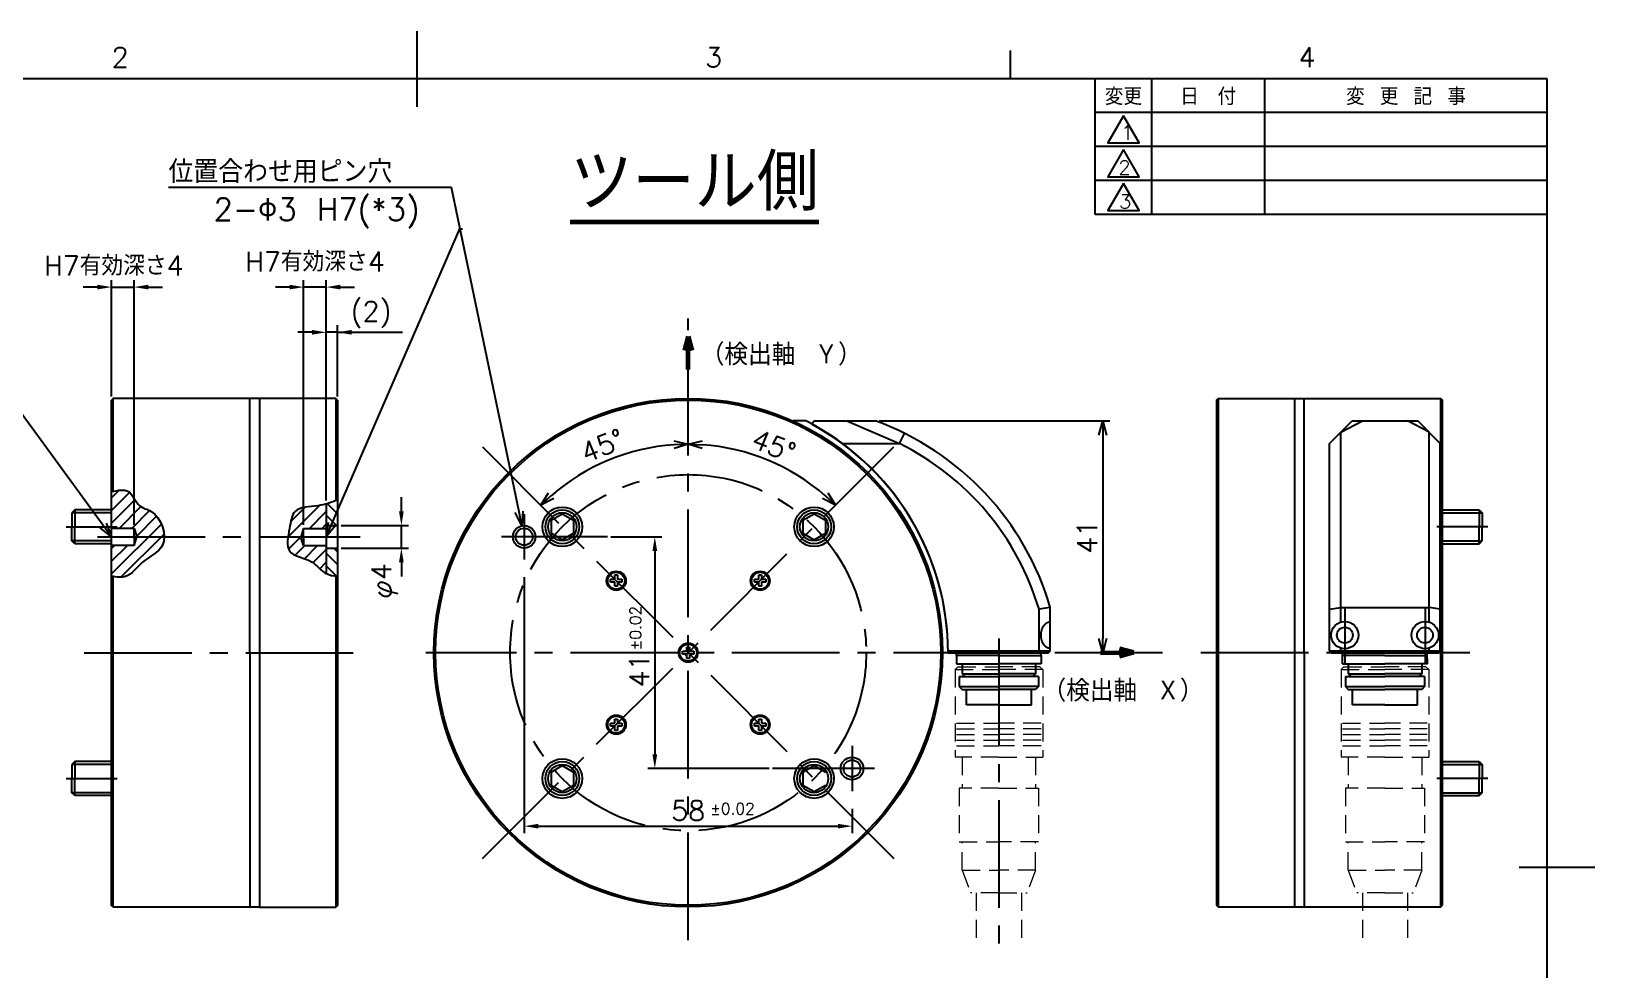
# Model space of a CAD drawing. Extents: x 0 to 418, y 0 to 295.
# Drawn here: x 141.7 to 418.4, y 129.3 to 295.4 of the extents above; entities that cross this region are included whole.
import ezdxf
from ezdxf import colors
from ezdxf.entities.mleader import LeaderData, LeaderLine
from ezdxf.enums import TextEntityAlignment as Align
from ezdxf.math import Vec2, Vec3

# ---------------------------------------------------------------- set-up
doc = ezdxf.new("R2010")
doc.units = 0
doc.header["$MEASUREMENT"] = 0
doc.linetypes.add('CENTER2', pattern=[28.575, 19.05, -3.175, 3.175, -3.175])
doc.linetypes.add('HIDDEN2', pattern=[4.7625, 3.175, -1.5875])
doc.layers.get('0').update_dxf_attribs({"linetype": 'CONTINUOUS'})
doc.layers.get('DEFPOINTS').update_dxf_attribs({"linetype": 'CONTINUOUS'})
for name, color, linetype in [('かくれ線', 11, 'HIDDEN2'), ('テキスト', 4, 'CONTINUOUS'), ('ハッチング', 11, 'CONTINUOUS'), ('中心線', 1, 'CENTER2'), ('切断線', 5, 'CONTINUOUS'), ('図面枠', 7, 'CONTINUOUS'), ('外形線', 3, 'CONTINUOUS'), ('外形補助線', 11, 'CONTINUOUS'), ('寸法', 4, 'CONTINUOUS')]:
    doc.layers.add(name, color=color, linetype=linetype)
doc.styles.get("Standard").update_dxf_attribs({"font": 'txt.shx', "bigfont": 'extfont2.shx'})
doc.dimstyles.new('KIKAI2013', dxfattribs={"dimtxt": 3.5, "dimasz": 2.5, "dimexe": 1.25, "dimexo": 0.625, "dimgap": 1, "dimtad": 1, "dimdec": 4, "dimdsep": 46, "dimtxsty": 'STANDARD', "dimcen": 2.5, "dimclrd": 256, "dimclre": 256, "dimclrt": 256, "dimadec": 0, "dimazin": 0, "dimtfac": 1, "dimtdec": 4, "dimtmove": 2, "dimatfit": 3, "dimfxl": 1, "dimtolj": 1, "dimarcsym": 0})
doc.dimstyles.get("Standard").update_dxf_attribs({"dimtxt": 3.5, "dimasz": 2.5, "dimexe": 1.25, "dimexo": 0.625, "dimgap": 1, "dimtad": 1, "dimdec": 4, "dimdsep": 46, "dimtxsty": 'STANDARD', "dimcen": 0, "dimadec": 0, "dimazin": 0, "dimtfac": 0.6, "dimtdec": 4, "dimtmove": 2, "dimatfit": 3, "dimfxl": 1, "dimtolj": 1, "dimarcsym": 0})
pattern_1 = [(45, (-14.0631, -2.0571), (-1.122532, 1.122532), [])]

# ---------------------------------------------------------------- blocks, each defined once
blk = doc.blocks.new('_OPEN30')
at = {"color": 0, "linetype": 'ByBlock'}
for p, q in [((-1, 0.27), (0, 0)), ((0, 0), (-1, -0.27)), ((0, 0), (-1, 0))]:
    blk.add_line(p, q, dxfattribs=at)
blk = doc.blocks.new('*D9')
at = {"layer": 'DEFPOINTS', "color": 0, "transparency": 16777216}
for p in [(228.99, 199.44), (286.99, 158.44), (286.99, 154.75)]:
    blk.add_point(p, dxfattribs=at)
at = {"layer": '寸法', "color": 0, "lineweight": -2, "transparency": 16777216}
for p, q in [((228.99, 198.82), (228.99, 153.5)), ((286.99, 157.82), (286.99, 153.5)), ((231.49, 154.75), (284.49, 154.75))]:
    blk.add_line(p, q, dxfattribs=at)
at = {"layer": '寸法', "color": 0, "transparency": 16777216}
for points in [[(231.49, 155.16), (231.49, 154.33), (228.99, 154.75)], [(284.49, 155.16), (284.49, 154.33), (286.99, 154.75)]]:
    blk.add_solid(points, dxfattribs=at)
at = {"layer": '寸法', "color": 0, "transparency": 16777216, "insert": (257.99, 157.5), "char_height": 3.5, "attachment_point": 5}
blk.add_mtext('\\A1;58', dxfattribs=at)
blk = doc.blocks.new('*D10')
at = {"layer": 'DEFPOINTS', "color": 0, "transparency": 16777216}
for p in [(243.69, 205.95), (252.08, 164.95), (272.92, 164.95)]:
    blk.add_point(p, dxfattribs=at)
at = {"layer": '寸法', "color": 0, "lineweight": -2, "transparency": 16777216}
for p, q in [((244.32, 205.95), (253.33, 205.95)), ((252.08, 203.45), (252.08, 167.45)), ((272.29, 164.95), (250.83, 164.95))]:
    blk.add_line(p, q, dxfattribs=at)
at = {"layer": '寸法', "color": 0, "transparency": 16777216}
for points in [[(251.66, 203.45), (252.49, 203.45), (252.08, 205.95)], [(251.66, 167.45), (252.49, 167.45), (252.08, 164.95)]]:
    blk.add_solid(points, dxfattribs=at)
at = {"layer": '寸法', "color": 0, "transparency": 16777216, "insert": (249.33, 182.29), "char_height": 3.5, "attachment_point": 5, "rotation": 90}
blk.add_mtext('\\A1;41', dxfattribs=at)
blk = doc.blocks.new('*D11')
at = {"layer": 'DEFPOINTS', "color": 0, "transparency": 16777216}
for p in [(195.94, 207.94), (207.23, 207.94), (195.94, 203.94)]:
    blk.add_point(p, dxfattribs=at)
at = {"layer": '寸法', "color": 0, "lineweight": -2, "transparency": 16777216}
for p, q in [((207.23, 210.44), (207.23, 212.94)), ((196.56, 207.94), (208.48, 207.94)), ((207.23, 203.94), (207.23, 207.94)), ((196.56, 203.94), (208.48, 203.94)), ((207.23, 201.44), (207.23, 198.94))]:
    blk.add_line(p, q, dxfattribs=at)
at = {"layer": '寸法', "color": 0, "transparency": 16777216}
for points in [[(206.81, 210.44), (207.64, 210.44), (207.23, 207.94)], [(206.81, 201.44), (207.64, 201.44), (207.23, 203.94)]]:
    blk.add_solid(points, dxfattribs=at)
at = {"layer": '寸法', "color": 0, "transparency": 16777216, "insert": (204.27, 198.15), "char_height": 3.5, "attachment_point": 5, "rotation": 90}
blk.add_mtext('\\A1;φ4', dxfattribs=at)
blk = doc.blocks.new('*D12')
at = {"layer": 'DEFPOINTS', "color": 0, "transparency": 16777216}
for p in [(159.94, 250.13), (155.94, 230.13), (159.94, 207.44)]:
    blk.add_point(p, dxfattribs=at)
at = {"layer": '寸法', "color": 0, "lineweight": -2, "transparency": 16777216}
for p, q in [((153.44, 250.13), (150.94, 250.13)), ((155.94, 230.76), (155.94, 251.38)), ((155.94, 250.13), (159.94, 250.13)), ((159.94, 208.07), (159.94, 251.38)), ((162.44, 250.13), (164.94, 250.13))]:
    blk.add_line(p, q, dxfattribs=at)
at = {"layer": '寸法', "color": 0, "transparency": 16777216}
for points in [[(153.44, 250.55), (153.44, 249.72), (155.94, 250.13)], [(162.44, 250.55), (162.44, 249.72), (159.94, 250.13)]]:
    blk.add_solid(points, dxfattribs=at)
at = {"layer": '寸法', "color": 0, "transparency": 16777216, "insert": (156.35, 253.92), "char_height": 3.5, "attachment_point": 5}
blk.add_mtext('\\A1;H7有効深さ4', dxfattribs=at)
blk = doc.blocks.new('*D13')
at = {"layer": 'DEFPOINTS', "color": 0, "transparency": 16777216}
for p in [(193.94, 242.13), (195.94, 230.13), (193.94, 211.77)]:
    blk.add_point(p, dxfattribs=at)
at = {"layer": '寸法', "color": 0, "lineweight": -2, "transparency": 16777216}
for p, q in [((191.44, 242.13), (188.94, 242.13)), ((193.94, 212.4), (193.94, 243.38)), ((195.94, 242.13), (193.94, 242.13)), ((195.94, 230.76), (195.94, 243.38)), ((198.44, 242.13), (200.94, 242.13))]:
    blk.add_line(p, q, dxfattribs=at)
at = {"layer": '寸法', "color": 0, "transparency": 16777216}
for points in [[(191.44, 242.55), (191.44, 241.72), (193.94, 242.13)], [(198.44, 242.55), (198.44, 241.72), (195.94, 242.13)]]:
    blk.add_solid(points, dxfattribs=at)
at = {"layer": '寸法', "color": 0, "transparency": 16777216, "insert": (201.85, 245.27), "char_height": 3.5, "attachment_point": 5}
blk.add_mtext('\\A1;(2)', dxfattribs=at)
blk = doc.blocks.new('*D14')
at = {"layer": 'DEFPOINTS', "color": 0, "transparency": 16777216}
for p in [(189.94, 250.13), (193.94, 211.77), (189.94, 207.44)]:
    blk.add_point(p, dxfattribs=at)
at = {"layer": '寸法', "color": 0, "lineweight": -2, "transparency": 16777216}
for p, q in [((187.44, 250.13), (184.94, 250.13)), ((189.94, 208.07), (189.94, 251.38)), ((193.94, 250.13), (189.94, 250.13)), ((193.94, 212.4), (193.94, 251.38)), ((196.44, 250.13), (198.94, 250.13))]:
    blk.add_line(p, q, dxfattribs=at)
at = {"layer": '寸法', "color": 0, "transparency": 16777216}
for points in [[(187.44, 250.55), (187.44, 249.72), (189.94, 250.13)], [(196.44, 250.55), (196.44, 249.72), (193.94, 250.13)]]:
    blk.add_solid(points, dxfattribs=at)
at = {"layer": '寸法', "color": 0, "transparency": 16777216, "insert": (191.94, 254.63), "char_height": 3.5, "attachment_point": 5}
blk.add_mtext('\\A1;H7有効深さ4', dxfattribs=at)
blk = doc.blocks.new('*D17')
at = {"layer": 'DEFPOINTS', "color": 0, "transparency": 16777216}
for p in [(257.99, 244.6), (221.57, 221.86), (248.44, 221.06), (294.4, 149.03), (257.99, 134.58)]:
    blk.add_point(p, dxfattribs=at)
at = {"layer": '寸法', "lineweight": -2, "transparency": 16777216}
blk.add_arc((257.99, 185.44), 36.87, 93.8854, 131.1146, dxfattribs=at)
at = {"layer": '寸法', "lineweight": -2, "transparency": 16777216, "xscale": 2.5, "yscale": 2.5, "zscale": 2.5}
for p, rotation in [((257.99, 222.32), 1.942682525733832), ((231.91, 211.52), 223.0573098863796)]:
    blk.add_blockref('_OPEN30', p, dxfattribs=dict(at, rotation=rotation))
at = {"layer": '寸法', "transparency": 16777216, "insert": (242.82, 222.05), "char_height": 3.5, "attachment_point": 5, "rotation": 22.5}
blk.add_mtext('\\A1;45°', dxfattribs=at)
blk = doc.blocks.new('*D18')
at = {"layer": 'DEFPOINTS', "color": 0, "transparency": 16777216}
for p in [(257.99, 244.6), (294.4, 221.87), (276.42, 217.38), (221.57, 149.02), (257.99, 134.58)]:
    blk.add_point(p, dxfattribs=at)
at = {"layer": '寸法', "lineweight": -2, "transparency": 16777216}
blk.add_arc((257.99, 185.44), 36.87, 48.8907, 86.1146, dxfattribs=at)
at = {"layer": '寸法', "lineweight": -2, "transparency": 16777216, "xscale": 2.5, "yscale": 2.5, "zscale": 2.5}
for p, rotation in [((257.99, 222.32), 178.0573175654088), ((284.06, 211.52), 316.9480387201466)]:
    blk.add_blockref('_OPEN30', p, dxfattribs=dict(at, rotation=rotation))
at = {"layer": '寸法', "transparency": 16777216, "insert": (273.15, 222.05), "char_height": 3.5, "attachment_point": 5, "rotation": 337.5027}
blk.add_mtext('\\A1;45°', dxfattribs=at)
blk = doc.blocks.new('*D23')
at = {"layer": 'DEFPOINTS', "color": 0, "transparency": 16777216}
for p in [(291.12, 226.44), (331.34, 185.44), (341.93, 185.44)]:
    blk.add_point(p, dxfattribs=at)
at = {"layer": '寸法', "lineweight": -2, "transparency": 16777216}
for p, q in [((291.75, 226.44), (332.59, 226.44)), ((331.34, 223.94), (331.34, 187.94)), ((341.31, 185.44), (330.09, 185.44))]:
    blk.add_line(p, q, dxfattribs=at)
at = {"layer": '寸法', "lineweight": -2, "transparency": 16777216, "xscale": 2.5, "yscale": 2.5, "zscale": 2.5}
for p, rotation in [((331.34, 226.44), 90), ((331.34, 185.44), 270)]:
    blk.add_blockref('_OPEN30', p, dxfattribs=dict(at, rotation=rotation))
at = {"layer": '寸法', "transparency": 16777216, "insert": (328.59, 205.94), "char_height": 3.5, "attachment_point": 5, "rotation": 90}
blk.add_mtext('\\A1;41', dxfattribs=at)

msp = doc.modelspace()

# ---------------------------------------------------------------- hatches: boundary and pattern name
at = {"layer": 'ハッチング', "lineweight": 25}
h = msp.add_hatch(dxfattribs=at)
h.set_pattern_fill('ANSI31', color=256, scale=0.5, style=0)
h.set_pattern_definition(pattern_1)
edge = h.paths.add_edge_path()
edge.add_line((159.93687, 207.44231), (160.44009, 205.93323))
edge.add_line((160.44009, 205.93323), (165.25309, 205.93323))
edge.add_spline(control_points=[(165.25309, 205.93323), (165.26959, 207.62493), (163.92903, 210.52749), (160.39651, 211.18323), (159.38077, 214.67496), (157.05969, 214.18157), (155.93687, 213.9429)], knot_values=[0.000001282, 0.000001282, 0.000001282, 0.000001282, 4.790195747, 7.026263725, 10.227825843, 13.227824562, 13.227824562, 13.227824562, 13.227824562], degree=3, periodic=0)
edge.add_line((155.93687, 213.9429), (155.93687, 207.44231))
edge.add_line((155.93687, 207.44231), (159.93687, 207.44231))
edge = h.paths.add_edge_path()
edge.add_spline(control_points=[(155.93687, 198.9429), (156.81896, 198.82539), (159.07893, 198.52433), (161.31413, 201.98597), (164.84439, 203.33949), (165.24781, 205.39136), (165.25309, 205.93323)], knot_values=[13.227824562, 13.227824562, 13.227824562, 13.227824562, 15.727824562, 19.6329494, 24.242721628, 25.777082483, 25.777082483, 25.777082483, 25.777082483], degree=3, periodic=0)
edge.add_line((165.25309, 205.93323), (160.44009, 205.93323))
edge.add_line((160.44009, 205.93323), (159.93687, 204.42416))
edge.add_line((159.93687, 204.42416), (155.93687, 204.42416))
edge.add_line((155.93687, 204.42416), (155.93687, 198.9429))
h = msp.add_hatch(dxfattribs=at)
h.set_pattern_fill('ANSI31', color=256, scale=0.5, style=0)
h.set_pattern_definition(pattern_1)
edge = h.paths.add_edge_path()
edge.add_spline(control_points=[(193.93687, 211.77017), (193.45921, 211.63549), (191.58804, 211.20574), (187.97854, 211.31668), (187.58531, 208.15393), (187.24911, 206.42516), (187.17878, 205.93323)], knot_values=[2.153639771, 2.153639771, 2.153639771, 2.153639771, 3.640054945, 7.76316057, 10.92543823, 12.257375303, 12.257375303, 12.257375303, 12.257375303], degree=3, periodic=0)
edge.add_line((187.17878, 205.93323), (189.43365, 205.93323))
edge.add_line((189.43365, 205.93323), (189.93687, 207.44231))
edge.add_line((189.93687, 207.44231), (193.93687, 207.44231))
edge.add_line((193.93687, 207.44231), (193.93687, 211.77017))
edge = h.paths.add_edge_path()
edge.add_line((193.93687, 204.42416), (189.93687, 204.42416))
edge.add_line((189.93687, 204.42416), (189.43365, 205.93323))
edge.add_line((189.43365, 205.93323), (187.17878, 205.93323))
edge.add_spline(control_points=[(187.17878, 205.93323), (187.03789, 204.94783), (186.97546, 202.52997), (191.50771, 202.16094), (193.02267, 199.90649), (193.93687, 199.4429)], knot_values=[12.257375303, 12.257375303, 12.257375303, 12.257375303, 14.92543823, 19.397574185, 22.599136304, 22.599136304, 22.599136304, 22.599136304], degree=3, periodic=0)
edge.add_line((193.93687, 199.4429), (193.93687, 204.42416))
h = msp.add_hatch(dxfattribs=at)
h.set_pattern_fill('ANSI31', color=256, scale=0.5, angle=90, style=0)
h.set_pattern_definition([(135, (-14.0631, -2.0571), (-1.122532, -1.122532), [])])
edge = h.paths.add_edge_path()
edge.add_line((193.93687, 207.9429), (195.93688, 207.9429))
edge.add_line((195.93688, 207.9429), (195.93688, 212.4429))
edge.add_spline(control_points=[(195.93687, 212.4429), (195.28291, 212.2041), (194.62895, 211.9653), (193.93687, 211.77017)], knot_values=[0, 0, 0, 0, 2.153639771, 2.153639771, 2.153639771, 2.153639771], degree=3, periodic=0)
edge.add_line((193.93687, 211.77017), (193.93687, 207.9429))
edge = h.paths.add_edge_path()
edge.add_spline(control_points=[(193.93687, 199.4429), (194.52555, 199.14438), (195.23121, 199.04364), (195.93687, 198.9429)], knot_values=[0, 0, 0, 0, 2.061552813, 2.061552813, 2.061552813, 2.061552813], degree=3, periodic=0)
edge.add_line((195.93687, 198.9429), (195.93688, 203.9429))
edge.add_line((195.93688, 203.9429), (193.93687, 203.9429))
edge.add_line((193.93687, 203.9429), (193.93687, 199.4429))

# ---------------------------------------------------------------- linework, layer by layer
at = {"layer": 'かくれ線', "lineweight": 5}
for p, q in [((305.21411, 182.45221), (305.71411, 182.95221)), ((305.71411, 182.95221), (312.96411, 182.95221)), ((320.21411, 182.95221), (312.96411, 182.95221)), ((320.71411, 182.45221), (320.21411, 182.95221)), ((373.52818, 182.45221), (374.02818, 182.95221)), ((374.02818, 182.95221), (381.27818, 182.95221)), ((388.52818, 182.95221), (381.27818, 182.95221)), ((389.02818, 182.45221), (388.52818, 182.95221)), ((305.21411, 182.45221), (312.96411, 182.45221)), ((305.21411, 182.45221), (305.21411, 166.95221)), ((320.71411, 182.45221), (312.96411, 182.45221)), ((320.71411, 182.45221), (320.71411, 166.95221)), ((373.52818, 182.45221), (381.27818, 182.45221)), ((373.52818, 182.45221), (373.52818, 166.95221)), ((389.02818, 182.45221), (381.27818, 182.45221)), ((389.02818, 182.45221), (389.02818, 166.95221)), ((305.46411, 172.95221), (312.96411, 172.95221)), ((305.46411, 171.95221), (312.96411, 171.95221)), ((320.46411, 172.95221), (312.96411, 172.95221)), ((320.46411, 171.95221), (312.96411, 171.95221)), ((373.77818, 172.95221), (381.27818, 172.95221)), ((373.77818, 171.95221), (381.27818, 171.95221)), ((388.77818, 172.95221), (381.27818, 172.95221)), ((388.77818, 171.95221), (381.27818, 171.95221)), ((305.46411, 170.95221), (312.96411, 170.95221)), ((305.46411, 169.95221), (312.96411, 169.95221)), ((305.46411, 168.95221), (312.96411, 168.95221)), ((320.46411, 170.95221), (312.96411, 170.95221)), ((320.46411, 169.95221), (312.96411, 169.95221)), ((320.46411, 168.95221), (312.96411, 168.95221)), ((373.77818, 170.95221), (381.27818, 170.95221)), ((373.77818, 169.95221), (381.27818, 169.95221)), ((373.77818, 168.95221), (381.27818, 168.95221)), ((388.77818, 170.95221), (381.27818, 170.95221)), ((388.77818, 169.95221), (381.27818, 169.95221)), ((388.77818, 168.95221), (381.27818, 168.95221)), ((312.96411, 166.95221), (305.21411, 166.95221)), ((306.46411, 166.95221), (306.46411, 161.45221)), ((312.96411, 166.95221), (320.71411, 166.95221)), ((319.46411, 166.95221), (319.46411, 161.45221)), ((381.27818, 166.95221), (373.52818, 166.95221)), ((374.77818, 166.95221), (374.77818, 161.45221)), ((381.27818, 166.95221), (389.02818, 166.95221)), ((387.77818, 166.95221), (387.77818, 161.45221)), ((305.96411, 161.45221), (305.96411, 151.95221)), ((312.96411, 161.45221), (305.96411, 161.45221)), ((312.96411, 161.45221), (319.96411, 161.45221)), ((319.96411, 161.45221), (319.96411, 151.95221)), ((374.27818, 161.45221), (374.27818, 151.95221)), ((381.27818, 161.45221), (374.27818, 161.45221)), ((381.27818, 161.45221), (388.27818, 161.45221)), ((388.27818, 161.45221), (388.27818, 151.95221)), ((305.96411, 151.95221), (312.96411, 151.95221)), ((306.46411, 146.95221), (306.46411, 151.95221)), ((319.96411, 151.95221), (312.96411, 151.95221)), ((319.46411, 146.95221), (319.46411, 151.95221)), ((374.27818, 151.95221), (381.27818, 151.95221)), ((374.77818, 146.95221), (374.77818, 151.95221)), ((388.27818, 151.95221), (381.27818, 151.95221)), ((387.77818, 146.95221), (387.77818, 151.95221)), ((306.46411, 146.95221), (312.96411, 146.95221)), ((306.46411, 146.95221), (307.96411, 142.95221)), ((319.46411, 146.95221), (312.96411, 146.95221)), ((319.46411, 146.95221), (317.96411, 142.95221)), ((374.77818, 146.95221), (381.27818, 146.95221)), ((374.77818, 146.95221), (376.27818, 142.95221)), ((387.77818, 146.95221), (381.27818, 146.95221)), ((387.77818, 146.95221), (386.27818, 142.95221)), ((312.96411, 142.95221), (307.96411, 142.95221)), ((308.96411, 142.95221), (308.96411, 133.95221)), ((312.96411, 142.95221), (317.96411, 142.95221)), ((316.96411, 142.95221), (316.96411, 133.95221)), ((381.27818, 142.95221), (376.27818, 142.95221)), ((377.27818, 142.95221), (377.27818, 133.95221)), ((381.27818, 142.95221), (386.27818, 142.95221)), ((385.27818, 142.95221), (385.27818, 133.95221))]:
    msp.add_line(p, q, dxfattribs=at)
at = {"layer": 'テキスト', "lineweight": 60}
for p, q in [((257.98547, 241.40188), (257.31121, 238.90306)), ((257.99289, 235.56091), (257.98547, 241.40188)), ((257.98547, 241.40188), (258.65095, 238.90071)), ((330.95752, 185.4429), (336.79849, 185.45032)), ((336.79849, 185.45032), (334.29732, 184.78483)), ((336.79849, 185.45032), (334.29967, 186.12458))]:
    msp.add_line(p, q, dxfattribs=at)
at = {"layer": '中心線'}
for p, q in [((257.98546, 134.58457), (257.98546, 244.59966)), ((147.93687, 207.70721), (156.93687, 207.70721)), ((228.97579, 209.9252), (228.97579, 201.9252)), ((399.47817, 207.7168), (390.47817, 207.7168)), ((153.43687, 205.93323), (199.93687, 205.93323)), ((243.69425, 205.95256), (224.94843, 205.95256)), ((374.17819, 193.5429), (374.17819, 183.5429)), ((388.37819, 193.5429), (388.37819, 183.5429)), ((151.10608, 185.4333), (201.10608, 185.4333)), ((341.93279, 185.4429), (211.58038, 185.4429)), ((312.96411, 187.94708), (312.96411, 130.94708)), ((396.30896, 185.4429), (346.30896, 185.4429)), ((286.97579, 168.95256), (286.97579, 160.95256)), ((290.97579, 164.95256), (272.91511, 164.95256)), ((147.93687, 163.17859), (156.93687, 163.17859)), ((399.47817, 163.18818), (390.47817, 163.18818))]:
    msp.add_line(p, q, dxfattribs=at)
at = {"layer": '中心線', "linetype": 'CENTER2', "lineweight": 25}
for p, q in [((221.56945, 221.85891), (294.40146, 149.02688)), ((221.5701, 149.02073), (294.40082, 221.86507))]:
    msp.add_line(p, q, dxfattribs=at)
msp.add_circle((257.98546, 185.44288), 31.5, dxfattribs=at)
at = {"layer": '切断線'}
for points, knots in [([(155.93687, 213.9429), (157.05969, 214.18157), (159.38077, 214.67496), (160.39651, 211.18323), (164.45898, 210.42912), (166.52716, 203.98468), (161.31413, 201.98597), (159.07893, 198.52433), (156.81896, 198.82539), (155.93687, 198.9429)], [0, 0, 0, 0, 3, 6.201562119, 8.437630096, 14.762185417, 19.371957645, 23.277082483, 25.777082483, 25.777082483, 25.777082483, 25.777082483]), ([(195.93687, 212.4429), (194.83155, 212.03929), (192.47424, 211.1785), (187.97854, 211.31668), (187.46355, 207.17469), (186.39175, 202.57749), (191.50771, 202.16094), (193.42966, 199.30083), (195.23121, 199.04364), (195.93687, 198.9429)], [0, 0, 0, 0, 3.640054945, 7.76316057, 10.92543823, 14.92543823, 19.397574185, 22.599136304, 24.660689117, 24.660689117, 24.660689117, 24.660689117])]:
    msp.add_open_spline(points, degree=3, knots=knots, dxfattribs=at)
at = {"layer": '図面枠'}
for p, q in [((210, 282), (210, 295.4)), ((315, 287), (315, 292)), ((410, 287), (20, 287)), ((330, 263), (330, 287)), ((340, 263), (340, 287)), ((360, 263), (360, 287)), ((410, 10), (410, 287)), ((410, 281), (330, 281)), ((410, 275), (330, 275)), ((410, 269), (330, 269)), ((410, 263), (330, 263)), ((405, 147.5), (418.4, 147.5))]:
    msp.add_line(p, q, dxfattribs=at)
for points in [[(335.02244, 280.46104), (332.25115, 275.66104), (337.79372, 275.66104)], [(335.02244, 274.46104), (332.25115, 269.66104), (337.79372, 269.66104)], [(335.02244, 268.46104), (332.25115, 263.66104), (337.79372, 263.66104)]]:
    msp.add_lwpolyline(points, close=True, dxfattribs=at)
at = {"layer": '外形線'}
for p, q in [((155.93684, 140.73332), (155.93688, 230.13331)), ((156.23688, 230.43331), (155.93688, 230.13331)), ((156.23687, 214.00622), (156.23688, 230.43331)), ((182.13689, 230.4333), (180.43688, 230.4333)), ((365.27816, 230.44289), (366.97817, 230.44289)), ((391.17821, 140.44291), (391.17817, 230.4429)), ((391.17817, 230.4429), (391.47817, 230.1429)), ((391.47821, 140.74292), (391.47817, 230.1429)), ((278.82076, 226.4429), (276.53272, 226.4429)), ((279.96411, 226.1429), (280.26411, 226.4429)), ((279.96411, 225.78146), (279.96411, 226.1429)), ((280.26411, 226.4429), (291.12283, 226.4429)), ((286.06411, 226.4429), (295.39484, 222.4429)), ((295.39484, 222.4429), (296.28362, 224.23456)), ((371.47819, 222.4429), (375.47819, 226.4429)), ((373.47819, 224.4429), (377.27819, 226.4429)), ((373.47819, 190.83855), (373.47819, 224.4429)), ((375.47819, 226.4429), (387.07819, 226.4429)), ((389.07819, 224.4429), (385.27819, 226.4429)), ((391.07819, 222.4429), (387.07819, 226.4429)), ((389.07819, 190.83855), (389.07819, 224.4429)), ((285.22677, 222.4429), (295.39484, 222.4429)), ((371.47819, 185.7429), (371.47819, 222.4429)), ((391.07819, 185.7429), (391.07819, 222.4429)), ((149.43688, 210.70721), (148.93688, 210.20721)), ((155.93688, 210.70721), (149.43688, 210.70721)), ((193.93687, 211.77017), (193.93687, 199.4429)), ((391.47817, 210.7168), (397.97817, 210.7168)), ((397.97817, 210.7168), (398.47817, 210.2168)), ((148.93688, 210.20721), (148.93688, 207.70721)), ((148.93688, 205.20721), (148.93688, 207.70721)), ((193.93687, 207.9429), (195.93687, 207.9429)), ((233.71159, 208.87145), (235.71159, 210.02615)), ((233.71159, 208.87145), (233.71159, 206.56205)), ((235.71159, 210.02615), (237.71159, 208.87145)), ((237.71159, 208.87145), (237.71159, 206.56205)), ((278.25932, 208.87145), (280.25932, 210.02615)), ((278.25932, 208.87145), (278.25932, 206.56205)), ((280.25932, 210.02615), (282.25932, 208.87145)), ((282.25932, 208.87145), (282.25932, 206.56205)), ((398.47817, 210.2168), (398.47817, 207.7168)), ((398.47817, 205.2168), (398.47817, 207.7168)), ((149.43688, 204.70721), (148.93688, 205.20721)), ((159.93687, 207.44231), (155.93687, 207.44231)), ((159.93687, 207.44231), (160.43687, 205.9429)), ((159.93687, 205.93323), (159.93687, 207.44231)), ((159.93687, 205.93323), (159.93687, 204.42416)), ((159.93687, 204.42416), (160.43687, 205.92357)), ((189.93687, 207.44231), (189.43687, 205.9429)), ((189.93687, 204.42416), (189.43687, 205.92357)), ((189.93687, 205.93323), (189.93687, 207.44231)), ((189.93687, 207.44231), (193.93687, 207.44231)), ((189.93687, 205.93323), (189.93687, 204.42416)), ((233.71159, 206.56205), (235.71159, 205.40734)), ((235.71159, 205.40734), (237.71159, 206.56205)), ((278.25932, 206.56205), (280.25932, 205.40734)), ((280.25932, 205.40734), (282.25932, 206.56205)), ((397.97817, 204.7168), (398.47817, 205.2168)), ((155.93688, 204.70721), (149.43688, 204.70721)), ((159.93687, 204.42416), (155.93687, 204.42416)), ((189.93687, 204.42416), (193.93687, 204.42416)), ((193.93687, 203.9429), (195.93687, 203.9429)), ((391.47817, 204.7168), (397.97817, 204.7168)), ((156.23684, 140.43332), (156.23687, 198.90342)), ((244.23548, 197.94283), (244.23548, 198.44283)), ((244.23548, 198.44283), (244.98548, 198.44283)), ((244.98548, 197.94283), (244.23548, 197.94283)), ((244.98548, 198.44283), (244.98548, 199.19283)), ((244.98548, 199.19283), (245.48548, 199.19283)), ((244.98548, 197.19283), (244.98548, 197.94283)), ((245.48548, 197.19283), (244.98548, 197.19283)), ((245.48548, 199.19283), (245.48548, 198.44283)), ((245.48548, 198.44283), (246.23548, 198.44283)), ((246.23548, 197.94283), (245.48548, 197.94283)), ((245.48548, 197.94283), (245.48548, 197.19283)), ((246.23548, 198.44283), (246.23548, 197.94283)), ((269.73548, 197.94283), (269.73548, 198.44283)), ((269.73548, 198.44283), (270.48548, 198.44283)), ((270.48548, 197.94283), (269.73548, 197.94283)), ((270.48548, 198.44283), (270.48548, 199.19283)), ((270.48548, 199.19283), (270.98548, 199.19283)), ((270.48548, 197.19283), (270.48548, 197.94283)), ((270.98548, 197.19283), (270.48548, 197.19283)), ((270.98548, 199.19283), (270.98548, 198.44283)), ((270.98548, 198.44283), (271.73548, 198.44283)), ((271.73548, 197.94283), (270.98548, 197.94283)), ((270.98548, 197.94283), (270.98548, 197.19283)), ((271.73548, 198.44283), (271.73548, 197.94283)), ((320.06306, 185.74299), (320.06342, 193.15653)), ((322.06343, 193.44612), (320.06342, 193.15743)), ((322.06306, 185.7429), (322.06343, 193.44522)), ((371.47819, 193.15653), (373.47819, 193.44522)), ((373.47819, 193.44522), (389.07819, 193.44522)), ((391.07819, 193.15653), (389.07819, 193.44522)), ((256.98546, 185.6929), (257.73546, 185.6929)), ((256.98546, 185.1929), (256.98546, 185.6929)), ((257.73546, 186.4429), (258.23546, 186.4429)), ((257.73546, 185.6929), (257.73546, 186.4429)), ((258.23546, 186.4429), (258.23546, 185.6929)), ((258.23546, 185.6929), (258.98546, 185.6929)), ((258.98546, 185.6929), (258.98546, 185.1929)), ((303.96411, 185.4438), (302.98546, 185.4438)), ((303.96313, 185.7429), (322.06306, 185.7429)), ((303.96411, 185.4429), (321.76301, 185.4429)), ((305.46411, 184.9429), (305.46411, 185.4429)), ((320.46411, 184.942), (320.46411, 185.442)), ((322.06306, 185.74295), (321.76301, 185.4429)), ((371.47819, 185.7429), (371.77819, 185.4429)), ((371.47819, 185.7429), (391.07819, 185.7429)), ((371.77819, 185.4429), (390.77819, 185.4429)), ((373.47819, 185.4429), (373.47819, 186.24725)), ((373.77819, 183.45221), (373.77819, 185.4429)), ((373.77819, 184.9429), (373.77819, 185.4429)), ((388.7844, 183.45221), (388.77819, 185.4429)), ((388.77819, 184.9429), (388.77819, 185.4429)), ((389.07819, 185.4429), (389.07819, 186.24725)), ((390.77819, 185.4429), (391.07819, 185.7429)), ((257.73546, 185.1929), (256.98546, 185.1929)), ((257.73546, 184.4429), (257.73546, 185.1929)), ((258.23546, 184.4429), (257.73546, 184.4429)), ((258.23546, 185.1929), (258.23546, 184.4429)), ((258.98546, 185.1929), (258.23546, 185.1929)), ((312.96411, 184.9429), (305.46411, 184.9429)), ((305.46411, 184.9429), (305.46411, 183.45221)), ((305.46411, 183.45221), (312.96411, 183.45221)), ((306.46411, 183.45221), (306.46411, 181.70221)), ((312.96411, 184.9429), (320.46411, 184.9429)), ((320.47033, 183.45221), (312.97033, 183.45221)), ((319.46411, 183.45221), (319.46411, 181.70221)), ((320.46411, 184.9429), (320.46411, 183.45221)), ((381.27819, 184.9429), (373.77819, 184.9429)), ((373.77819, 183.45221), (381.27819, 183.45221)), ((374.77819, 183.45221), (374.77819, 181.70221)), ((381.27819, 184.9429), (388.77819, 184.9429)), ((388.7844, 183.45221), (381.2844, 183.45221)), ((387.77819, 183.45221), (387.77819, 181.70221)), ((305.96411, 181.20221), (312.96411, 181.20221)), ((305.96411, 181.20221), (305.96411, 179.45221)), ((306.46411, 181.70221), (306.96411, 181.20221)), ((306.46411, 181.70221), (312.96411, 181.70221)), ((319.46411, 181.70221), (312.96411, 181.70221)), ((319.96411, 181.20221), (312.96411, 181.20221)), ((319.46411, 181.70221), (318.96411, 181.20221)), ((319.96411, 181.20221), (319.96411, 179.45221)), ((374.27819, 181.20221), (381.27819, 181.20221)), ((374.27819, 181.20221), (374.27819, 179.45221)), ((374.77819, 181.70221), (375.27819, 181.20221)), ((374.77819, 181.70221), (381.27819, 181.70221)), ((387.77819, 181.70221), (381.27819, 181.70221)), ((388.27819, 181.20221), (381.27819, 181.20221)), ((387.77819, 181.70221), (387.27819, 181.20221)), ((388.27819, 181.20221), (388.27819, 179.45221)), ((305.96411, 179.45221), (306.46411, 178.95221)), ((305.96411, 179.45221), (312.96411, 179.45221)), ((306.46411, 178.95221), (312.96411, 178.95221)), ((307.21411, 176.20221), (307.21411, 178.95221)), ((319.96411, 179.45221), (312.96411, 179.45221)), ((319.46411, 178.95221), (312.96411, 178.95221)), ((318.71411, 176.20221), (318.71411, 178.95221)), ((319.96411, 179.45221), (319.46411, 178.95221)), ((374.27819, 179.45221), (374.77819, 178.95221)), ((374.27819, 179.45221), (381.27819, 179.45221)), ((374.77819, 178.95221), (381.27819, 178.95221)), ((375.52819, 176.20221), (375.52819, 178.95221)), ((388.27819, 179.45221), (381.27819, 179.45221)), ((387.77819, 178.95221), (381.27819, 178.95221)), ((387.02819, 176.20221), (387.02819, 178.95221)), ((388.27819, 179.45221), (387.77819, 178.95221)), ((312.96411, 176.20221), (307.21411, 176.20221)), ((312.96411, 176.20221), (318.71411, 176.20221)), ((381.27819, 176.20221), (375.52819, 176.20221)), ((381.27819, 176.20221), (387.02819, 176.20221)), ((244.23548, 172.44283), (244.23548, 172.94283)), ((244.23548, 172.94283), (244.98548, 172.94283)), ((244.98548, 172.44283), (244.23548, 172.44283)), ((244.98548, 172.94283), (244.98548, 173.69283)), ((244.98548, 173.69283), (245.48548, 173.69283)), ((244.98548, 171.69283), (244.98548, 172.44283)), ((245.48548, 171.69283), (244.98548, 171.69283)), ((245.48548, 173.69283), (245.48548, 172.94283)), ((245.48548, 172.94283), (246.23548, 172.94283)), ((246.23548, 172.44283), (245.48548, 172.44283)), ((245.48548, 172.44283), (245.48548, 171.69283)), ((246.23548, 172.94283), (246.23548, 172.44283)), ((269.73548, 172.44283), (269.73548, 172.94283)), ((269.73548, 172.94283), (270.48548, 172.94283)), ((270.48548, 172.44283), (269.73548, 172.44283)), ((270.48548, 172.94283), (270.48548, 173.69283)), ((270.48548, 173.69283), (270.98548, 173.69283)), ((270.48548, 171.69283), (270.48548, 172.44283)), ((270.98548, 171.69283), (270.48548, 171.69283)), ((270.98548, 173.69283), (270.98548, 172.94283)), ((270.98548, 172.94283), (271.73548, 172.94283)), ((271.73548, 172.44283), (270.98548, 172.44283)), ((270.98548, 172.44283), (270.98548, 171.69283)), ((271.73548, 172.94283), (271.73548, 172.44283)), ((149.43688, 166.15942), (148.93688, 165.65942)), ((155.93688, 166.15942), (149.43688, 166.15942)), ((391.47817, 166.16902), (397.97817, 166.16902)), ((397.97817, 166.16902), (398.47817, 165.66902)), ((148.93688, 165.65942), (148.93688, 163.15942)), ((233.71159, 164.32372), (235.71159, 165.47842)), ((233.71159, 164.32372), (233.71159, 162.01432)), ((235.71159, 165.47842), (237.71159, 164.32372)), ((237.71159, 164.32372), (237.71159, 162.01432)), ((278.25932, 164.32372), (280.25932, 165.47842)), ((278.25932, 164.32372), (278.25932, 162.01432)), ((280.25932, 165.47842), (282.25932, 164.32372)), ((398.47817, 165.66902), (398.47817, 163.16902)), ((148.93688, 160.65942), (148.93688, 163.15942)), ((149.43688, 160.15942), (148.93688, 160.65942)), ((233.71159, 162.01432), (235.71159, 160.85962)), ((235.71159, 160.85962), (237.71159, 162.01432)), ((278.25932, 162.01432), (280.25932, 160.85962)), ((280.25932, 160.85962), (282.25932, 162.01432)), ((397.97817, 160.16902), (398.47817, 160.66902)), ((398.47817, 160.66902), (398.47817, 163.16902)), ((155.93685, 160.15942), (149.43688, 160.15942)), ((391.4782, 160.16902), (397.97817, 160.16902)), ((156.23684, 140.43332), (155.93684, 140.73332)), ((182.13685, 140.43331), (180.43684, 140.43331)), ((182.13685, 140.43331), (195.63685, 140.4333)), ((365.2782, 140.4429), (366.97821, 140.4429)), ((391.17821, 140.44291), (391.47821, 140.74292))]:
    msp.add_line(p, q, dxfattribs=at)
at = {"layer": '外形線', "ltscale": 0.2}
for p, q in [((180.43688, 230.43331), (156.23688, 230.43331)), ((180.43688, 185.43331), (180.43688, 230.43331)), ((195.63689, 230.4333), (182.13689, 230.4333)), ((182.13689, 230.4333), (182.13689, 140.43331)), ((195.63689, 230.4333), (195.63688, 212.33356)), ((195.93689, 230.1333), (195.63689, 230.4333)), ((195.93689, 230.1333), (195.93685, 140.7333)), ((351.47816, 230.14289), (351.77816, 230.44289)), ((351.47816, 230.14289), (351.4782, 140.74289)), ((351.77816, 230.44289), (351.77817, 198.99593)), ((351.77816, 230.44289), (365.27816, 230.44289)), ((365.27816, 230.44289), (365.27816, 140.4429)), ((366.97817, 185.44291), (366.97817, 230.44291)), ((366.97817, 230.44291), (391.17817, 230.4429)), ((195.63687, 198.98634), (195.63685, 140.4333)), ((351.77817, 198.99593), (351.7782, 140.44289)), ((180.43688, 185.43329), (180.43684, 140.43329)), ((366.97817, 185.44289), (366.97821, 140.44289)), ((180.43684, 140.43329), (156.23684, 140.43332)), ((195.93685, 140.7333), (195.63685, 140.4333)), ((351.4782, 140.74289), (351.7782, 140.44289)), ((351.7782, 140.44289), (365.2782, 140.4429)), ((366.97821, 140.44289), (391.17821, 140.44291))]:
    msp.add_line(p, q, dxfattribs=at)
at = {"layer": '外形線', "lineweight": 25}
for p, q in [((149.43688, 210.70721), (149.43688, 207.70721)), ((397.97817, 210.7168), (397.97817, 207.7168)), ((149.43688, 204.70721), (149.43688, 207.70721)), ((397.97817, 204.7168), (397.97817, 207.7168)), ((149.43688, 166.15942), (149.43688, 163.15942)), ((397.97817, 166.16902), (397.97817, 163.16902)), ((149.43688, 160.15942), (149.43688, 163.15942)), ((397.97817, 160.16902), (397.97817, 163.16902))]:
    msp.add_line(p, q, dxfattribs=at)
at = {"layer": '外形線', "color": 7, "lineweight": 0, "ltscale": 0.2}
for p, q in [((195.63685, 140.4333), (195.93685, 140.7333)), ((351.7782, 140.44289), (351.4782, 140.74289)), ((365.2782, 140.4429), (351.7782, 140.44289))]:
    msp.add_line(p, q, dxfattribs=at)
at = {"layer": '外形線'}
msp.add_polyline3d([(322.0561, 190.83874, 0), (322.0151, 190.83774, 0), (321.9731, 190.83574, 0), (321.9321, 190.83274, 0), (321.8901, 190.82774, 0), (321.8491, 190.82174, 0), (321.8081, 190.81374, 0), (321.7671, 190.80474, 0), (321.7261, 190.79474, 0), (321.6851, 190.78274, 0), (321.6451, 190.76974, 0), (321.6051, 190.75574, 0), (321.5651, 190.73974, 0), (321.5251, 190.72274, 0), (321.4861, 190.70474, 0), (321.4471, 190.68474, 0), (321.4081, 190.66374, 0), (321.3701, 190.64174, 0), (321.3321, 190.61774, 0), (321.2951, 190.59374, 0), (321.2581, 190.56774, 0), (321.2221, 190.54074, 0), (321.1861, 190.51174, 0), (321.1501, 190.48274, 0), (321.1151, 190.45174, 0), (321.0811, 190.41974, 0), (321.0481, 190.38674, 0), (321.0141, 190.35274, 0), (320.9821, 190.31774, 0), (320.9501, 190.28074, 0), (320.9191, 190.24374, 0), (320.8891, 190.20574, 0), (320.8591, 190.16574, 0), (320.8301, 190.12574, 0), (320.8021, 190.08474, 0), (320.7741, 190.04274, 0), (320.7471, 189.99974, 0), (320.7211, 189.95574, 0), (320.6961, 189.91074, 0), (320.6721, 189.86474, 0), (320.6481, 189.81874, 0), (320.6261, 189.77074, 0), (320.6041, 189.72274, 0), (320.5831, 189.67474, 0), (320.5631, 189.62474, 0), (320.5441, 189.57474, 0), (320.5261, 189.52474, 0), (320.5081, 189.47274, 0), (320.4921, 189.42174, 0), (320.4761, 189.36874, 0), (320.4621, 189.31674, 0), (320.4481, 189.26274, 0), (320.4361, 189.20974, 0), (320.4241, 189.15474, 0), (320.4141, 189.10074, 0), (320.4041, 189.04574, 0), (320.3961, 188.99074, 0), (320.3881, 188.93574, 0), (320.3811, 188.87974, 0), (320.3761, 188.82374, 0), (320.3711, 188.76774, 0), (320.3681, 188.71174, 0), (320.3651, 188.65574, 0), (320.3641, 188.59874, 0), (320.3631, 188.54274, 0), (320.3641, 188.48674, 0), (320.3651, 188.43074, 0), (320.3681, 188.37374, 0), (320.3711, 188.31774, 0), (320.3761, 188.26174, 0), (320.3811, 188.20574, 0), (320.3881, 188.15074, 0), (320.3961, 188.09474, 0), (320.4041, 188.03974, 0), (320.4141, 187.98474, 0), (320.4241, 187.93074, 0), (320.4361, 187.87674, 0), (320.4481, 187.82274, 0), (320.4621, 187.76974, 0), (320.4761, 187.71674, 0), (320.4921, 187.66474, 0), (320.5081, 187.61274, 0), (320.5261, 187.56174, 0), (320.5441, 187.51074, 0), (320.5631, 187.46074, 0), (320.5831, 187.41174, 0), (320.6041, 187.36274, 0), (320.6261, 187.31474, 0), (320.6481, 187.26774, 0), (320.6721, 187.22074, 0), (320.6961, 187.17574, 0), (320.7211, 187.13074, 0), (320.7471, 187.08674, 0), (320.7741, 187.04374, 0), (320.8021, 187.00074, 0), (320.8301, 186.95974, 0), (320.8591, 186.91974, 0), (320.8891, 186.88074, 0), (320.9191, 186.84174, 0), (320.9501, 186.80474, 0), (320.9821, 186.76874, 0), (321.0141, 186.73274, 0), (321.0481, 186.69874, 0), (321.0811, 186.66574, 0), (321.1151, 186.63374, 0), (321.1501, 186.60374, 0), (321.1861, 186.57374, 0), (321.2221, 186.54574, 0), (321.2581, 186.51874, 0), (321.2951, 186.49274, 0), (321.3321, 186.46774, 0), (321.3701, 186.44374, 0), (321.4081, 186.42174, 0), (321.4471, 186.40074, 0), (321.4861, 186.38174, 0), (321.5251, 186.36274, 0), (321.5651, 186.34574, 0), (321.6051, 186.33074, 0), (321.6451, 186.31574, 0), (321.6851, 186.30274, 0), (321.7261, 186.29174, 0), (321.7671, 186.28074, 0), (321.8081, 186.27174, 0), (321.8491, 186.26474, 0), (321.8901, 186.25874, 0), (321.9321, 186.25374, 0), (321.9731, 186.24974, 0), (322.0151, 186.24774, 0), (322.0561, 186.24774, 0)], dxfattribs=at)
at = {"layer": '外形線', "ltscale": 0.2}
for centre, radius in [((257.98546, 185.4429), 45), ((257.98546, 185.4429), 44.7), ((228.97579, 205.95256), 2), ((228.97579, 205.95256), 1.5), ((245.25753, 198.17081), 1.7), ((270.71338, 198.17081), 1.7), ((257.98546, 185.44288), 1.7), ((245.25754, 172.71496), 1.7), ((270.71338, 172.71496), 1.7), ((286.97579, 164.95256), 2), ((286.97579, 164.95256), 1.5)]:
    msp.add_circle(centre, radius, dxfattribs=at)
at = {"layer": '外形線'}
for centre, radius in [((235.71159, 207.71675), 3.5), ((280.25932, 207.71675), 3.5), ((235.71159, 207.71675), 2.5), ((280.25932, 207.71675), 2.5), ((245.25753, 198.17081), 1.5), ((270.71338, 198.17081), 1.5), ((374.17819, 188.5429), 2.4), ((388.37819, 188.5429), 2.4), ((374.17819, 188.5429), 1.4), ((388.37819, 188.5429), 1.4), ((257.98546, 185.44288), 1.5), ((245.25754, 172.71496), 1.5), ((270.71338, 172.71496), 1.5), ((235.71159, 163.16902), 3.5), ((280.25932, 163.16902), 3.5), ((235.71159, 163.16902), 2.5), ((280.25932, 163.16902), 2.5)]:
    msp.add_circle(centre, radius, dxfattribs=at)
for centre, radius, start, end in [((257.96411, 185.4429), 46, 0, 63.037611), ((258.06411, 185.4429), 45.9, 0, 61.5022543), ((274.06411, 179.4429), 50, 16.2629786, 70.0515564), ((274.06411, 179.4429), 48, 16.6007322, 63.6156703)]:
    msp.add_arc(centre, radius, start, end, dxfattribs=at)
at = {"layer": '外形補助線', "lineweight": 25}
for p, q in [((155.93688, 210.20721), (148.93688, 210.20721)), ((391.47817, 210.2168), (398.47817, 210.2168)), ((155.93688, 205.20721), (148.93688, 205.20721)), ((391.47817, 205.2168), (398.47817, 205.2168)), ((155.93685, 165.65942), (148.93688, 165.65942)), ((391.47819, 165.66902), (398.47817, 165.66902)), ((155.93685, 160.65942), (148.93688, 160.65942)), ((391.4782, 160.66902), (398.47817, 160.66902))]:
    msp.add_line(p, q, dxfattribs=at)
at = {"layer": '外形補助線', "color": 11}
for centre in [(235.71159, 207.71675), (280.25932, 207.71675), (235.71159, 163.16902), (280.25932, 163.16902)]:
    msp.add_circle(centre, 3, dxfattribs=at)
at = {"layer": '寸法'}
msp.add_line((195.93689, 242.1333), (207.41262, 242.1333), dxfattribs=at)

# ---------------------------------------------------------------- texts
at = {"layer": 'テキスト'}
for s, p in [('（検出軸 Ｙ）', (260.22178, 236.29638)), ('（検出軸 Ｘ）', (320.69864, 176.80056))]:
    msp.add_text(s, height=3.8, dxfattribs=at).set_placement(p)
at = {"layer": 'テキスト', "lineweight": 60, "insert": (237.12287, 273.67722), "char_height": 10, "attachment_point": 1}
msp.add_mtext_dynamic_manual_height_columns('{\\Lツール側}', width=159.4245971, gutter_width=20, heights=[0], dxfattribs=at)
at = {"layer": '図面枠'}
for s, height, p in [('2', 3.5, (155.98179, 289.05118)), ('3', 3.5, (260.98179, 289.05118)), ('4', 3.5, (365.98179, 289.05118)), ('1', 2.5, (334.60629, 276.21188)), ('2', 2.5, (334.12162, 270.03027)), ('3', 2.5, (334.24279, 264.03027))]:
    msp.add_text(s, height=height, dxfattribs=at).set_placement(p)
for s, p in [('変更', (335, 284)), ('日\u3000付', (350, 284)), ('変 更 記 事', (385, 284))]:
    msp.add_text(s, height=3, dxfattribs=at).set_placement(p, align=Align.MIDDLE)
at = {"layer": '寸法'}
msp.add_text('±0.02', height=2, rotation=90, dxfattribs=at).set_placement((249.65346, 185.85564))
msp.add_text('±0.02', height=2, dxfattribs=at).set_placement((261.88196, 156.83104))

# ---------------------------------------------------------------- dimensions: what is measured, and where the dimension line sits
for base, p1, p2, text, picture, middle in [((159.93686, 250.1333), (155.93688, 230.13331), (159.93686, 207.4429), 'H7有効深さ<>', '*D12', (156.34541, 253.92234)), ((193.93687, 242.1333), (195.93689, 230.1333), (193.93687, 211.77017), '(<>)', '*D13', (201.85307, 245.2683))]:
    dim = msp.add_linear_dim(base=base, p1=p1, p2=p2, text=text, dimstyle='STANDARD', dxfattribs=at)
    dim.commit()
    dim.dimension.update_dxf_attribs({"geometry": picture, "text_midpoint": middle, "dimtype": 160})
dim = msp.add_linear_dim(base=(189.93687, 250.1333), p1=(193.93687, 211.77017), p2=(189.93687, 207.44231), text='H7有効深さ<>', dimstyle='STANDARD', dxfattribs=at)
dim.commit()
dim.dimension.update_dxf_attribs({"geometry": '*D14', "text_midpoint": (191.93687, 254.6333)})
for base, line1, line2, picture, middle in [((248.4419, 221.05994), ((257.98546, 134.58457), (257.98546, 244.59966)), ((221.56945, 221.85891), (294.40146, 149.02688)), '*D17', (242.82221, 222.05021)), ((276.4202, 217.37741), ((221.5701, 149.02073), (294.40082, 221.86507)), ((257.98546, 134.58457), (257.98546, 244.59966)), '*D18', (273.14699, 222.05092))]:
    dim = msp.add_angular_dim_2l(base=base, line1=line1, line2=line2, dimstyle='KIKAI2013', override={"dimblk": 'OPEN30', "dimtmove": 0, "dimldrblk": 'OPEN30', "dimtzin": 0}, dxfattribs=at)
    dim.commit()
    dim.dimension.update_dxf_attribs({"geometry": picture, "text_midpoint": middle})
dim = msp.add_linear_dim(base=(331.33943, 185.4429), p1=(291.12283, 226.4429), p2=(341.93279, 185.4429), angle=90, dimstyle='KIKAI2013', override={"dimblk": 'OPEN30', "dimtmove": 0, "dimldrblk": 'OPEN30', "dimtzin": 0}, dxfattribs=at)
dim.commit()
dim.dimension.update_dxf_attribs({"geometry": '*D23', "text_midpoint": (331.33943, 205.9438), "dimtype": 160})
dim = msp.add_linear_dim(base=(207.2278, 207.9429), p1=(195.93688, 203.9429), p2=(195.93688, 207.9429), angle=90, text='φ<>', dimstyle='STANDARD', dxfattribs=at)
dim.commit()
dim.dimension.update_dxf_attribs({"geometry": '*D11', "text_midpoint": (204.27108, 198.14811), "dimtype": 160})
dim = msp.add_linear_dim(base=(252.07534, 164.95256), p1=(243.69425, 205.95256), p2=(272.91511, 164.95256), angle=90, dimstyle='STANDARD', dxfattribs=at)
dim.commit()
dim.dimension.update_dxf_attribs({"geometry": '*D10', "text_midpoint": (249.32534, 182.29484), "dimtype": 160})
dim = msp.add_linear_dim(base=(286.98546, 154.74521), p1=(228.98546, 199.4419), p2=(286.98546, 158.44389), dimstyle='STANDARD', dxfattribs=at)
dim.commit()
dim.dimension.update_dxf_attribs({"geometry": '*D9', "text_midpoint": (257.98546, 157.49521)})

# ---------------------------------------------------------------- leaders
at = {"layer": 'テキスト'}
ml = msp.add_multileader_mtext('Standard', dxfattribs=at)
ml.set_content('', color=256, style='STANDARD')
ml.set_leader_properties()
ml.set_arrow_properties(name='OPEN30')
ml.build(insert=Vec2(0, 0))
ml.multileader.update_dxf_attribs({"text_left_attachment_type": 6, "text_right_attachment_type": 6, "dogleg_length": 0.36, "arrow_head_size": 2.5})
ctx = ml.context
ctx.base_point, ctx.arrow_head_size, ctx.landing_gap_size, ctx.plane_origin = Vec3(217.96297, 260.43111), 2.5, 0.09, Vec3(241.73714, 205.9429)
ctx.left_attachment, ctx.right_attachment = 6, 6
notes = []
notes.append((ctx, [(1, (1, 1, 0), (217.60297, 260.43111), (1, 0), 0.36, [(0, [(193.93687, 205.93323)], 0, [])])]))
ctx.mtext.insert, ctx.mtext.flow_direction = Vec3(218.05297, 264.43111), 5
ml = msp.add_multileader_mtext('Standard', dxfattribs=at)
ml.set_content('位置合わせ用ピン穴 \\P2-φ3 H7(*3) ', color=256, style='STANDARD')
ml.set_leader_properties()
ml.set_arrow_properties(name='OPEN30')
ml.build(insert=Vec2(0, 0))
ml.multileader.update_dxf_attribs({"text_left_attachment_type": 6, "text_right_attachment_type": 6, "dogleg_length": 0.36, "arrow_head_size": 2.5})
ctx = ml.context
ctx.base_point, ctx.arrow_head_size, ctx.landing_gap_size, ctx.plane_origin = Vec3(81.37231, 244.99389), 2.5, 0.09, Vec3(156.22344, 205.9429)
ctx.left_attachment, ctx.right_attachment = 6, 6
notes.append((ctx, [(0, (1, 1, 0), (127.38357, 244.99389), (-1, 0), 3.69793, [(0, [(155.93687, 205.93323)], 0, [])])]))
ctx.mtext.insert, ctx.mtext.flow_direction = Vec3(81.46231, 249.79389), 5
at = {"layer": '寸法'}
ml = msp.add_multileader_mtext('Standard', dxfattribs=at)
ml.set_content('位置合わせ用ピン穴\\P\u3000 2-Φ3 H7(*3)', color=256, style='STANDARD')
ml.set_leader_properties()
ml.set_arrow_properties(name='OPEN30')
ml.build(insert=Vec2(0, 0))
ml.multileader.update_dxf_attribs({"text_left_attachment_type": 6, "text_right_attachment_type": 6, "dogleg_length": 0.36, "arrow_head_size": 2.5})
ctx = ml.context
ctx.base_point, ctx.arrow_head_size, ctx.landing_gap_size, ctx.plane_origin = Vec3(165.93373, 267.75654), 2.5, 0.09, Vec3(194.22345, 205.93323)
ctx.left_attachment, ctx.right_attachment = 6, 6
notes.append((ctx, [(1, (1, 1, 0), (216.07373, 267.75654), (-1, 0), 0.36, [(0, [(228.56709, 207.91036)], 0, [])])]))
ctx.mtext.insert, ctx.mtext.flow_direction = Vec3(166.02373, 272.55654), 5
for ctx, leaders in notes:
    for number, flags, end, landing, length, lines in leaders:
        leader = LeaderData()
        leader.index, (leader.has_last_leader_line, leader.has_dogleg_vector, leader.attachment_direction) = number, flags
        leader.last_leader_point, leader.dogleg_vector, leader.dogleg_length = Vec3(end), Vec3(landing), length
        for number, points, colour, breaks in lines:
            line = LeaderLine()
            line.index, line.vertices, line.color, line.breaks = number, Vec3.list(points), colors.encode_raw_color(colour), breaks
            leader.lines.append(line)
        ctx.leaders.append(leader)

doc.saveas('drawing.dxf')
